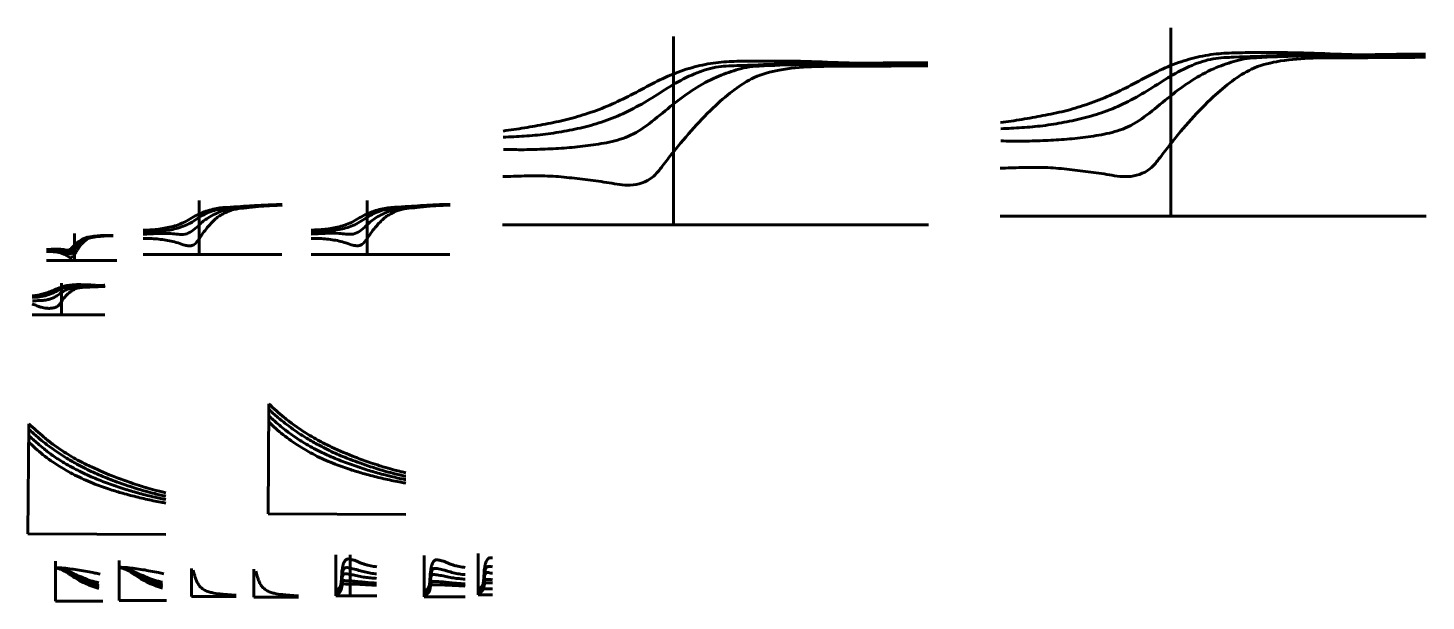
# Model space of a CAD drawing. Header units: millimetres. Extents: x 31085 to 182632, y 10507 to 87776.
# Drawn here: x 148475 to 151545, y 68136 to 69396 of the extents above; entities that cross this region are included whole.
import ezdxf

# ---------------------------------------------------------------- set-up
doc = ezdxf.new("R2010")
doc.units = ezdxf.units.MM
doc.layers.add('_basic (Основной)', color=4, linetype='Continuous', lineweight=60)

msp = doc.modelspace()

# ---------------------------------------------------------------- linework, layer by layer
at = {"layer": '_basic (Основной)', "color": 5, "transparency": 33554687}
for p, q in [((149892.268, 69377.634), (149892.268, 68963.548)), ((150984.909, 69396.241), (150984.909, 68982.154)), ((148850.274, 69016.606), (148850.274, 68897.923)), ((149219.199, 69016.842), (149219.199, 68898.16)), ((150609.548, 68982.154), (151545.175, 68982.154)), ((148577.057, 68944.54), (148577.057, 68885.367)), ((149516.907, 68963.548), (150452.534, 68963.548)), ((148514.952, 68885.367), (148669.521, 68885.367)), ((148727.613, 68897.923), (149032.266, 68897.923)), ((149096.539, 68898.16), (149401.192, 68898.16)), ((148548.041, 68835.588), (148548.041, 68765.734)), ((148484.054, 68765.734), (148643.649, 68765.734)), ((149001.942, 68328.322), (149003.517, 68569.788)), ((148474.529, 68284.57), (148476.104, 68526.036)), ((149001.942, 68328.322), (149304.46, 68326.578)), ((148474.529, 68284.57), (148777.047, 68282.826)), ((149150.458, 68147.721), (149150.458, 68238.184)), ((149181.845, 68238.449), (149181.845, 68147.721)), ((149344.887, 68146.065), (149344.887, 68236.528)), ((149463.075, 68150.377), (149463.075, 68240.84)), ((148535.2, 68136.481), (148535.2, 68224.408)), ((148674.864, 68137.556), (148674.864, 68225.483)), ((148833.541, 68146.333), (148833.541, 68207.991)), ((148970.796, 68144.826), (148970.796, 68206.484)), ((148833.541, 68146.333), (148931.81, 68146.333)), ((148970.796, 68144.826), (149069.066, 68144.826)), ((149150.458, 68147.721), (149240.413, 68147.721)), ((149344.887, 68146.065), (149434.841, 68146.065)), ((149463.075, 68163.054), (149494.462, 68163.054)), ((149463.075, 68150.377), (149494.462, 68150.377)), ((148535.2, 68136.481), (148638.819, 68136.481)), ((148674.864, 68137.556), (148778.483, 68137.556))]:
    msp.add_line(p, q, dxfattribs=at)
at = {"layer": '_basic (Основной)', "transparency": 33554687}
for points in [[(150610.818, 69188.257), (150657.738, 69195.148), (150703.657, 69203.596), (150750.799, 69213.488), (150797.844, 69227.404), (150844.888, 69245.198), (150890.818, 69267.104), (150938.071, 69292.001), (150983.891, 69313.466), (151031.055, 69329.044), (151078.318, 69338.385), (151124.236, 69341.497), (151171.51, 69342.063), (151264.271, 69341.627), (151358.479, 69338.292), (151403.859, 69337.18), (151451.334, 69337.958), (151497.365, 69338.292), (151543.728, 69338.514)], [(149518.177, 69169.651), (149565.097, 69176.542), (149611.016, 69184.989), (149658.158, 69194.881), (149705.202, 69208.798), (149752.247, 69226.592), (149798.176, 69248.497), (149845.43, 69273.394), (149891.25, 69294.859), (149938.413, 69310.438), (149985.676, 69319.779), (150031.595, 69322.891), (150078.869, 69323.456), (150171.63, 69323.02), (150265.838, 69319.685), (150311.218, 69318.573), (150358.693, 69319.352), (150404.723, 69319.685), (150451.087, 69319.907)], [(148515.053, 68909.14), (148522.622, 68909.589), (148530.395, 68909.936), (148538.045, 68909.923), (148545.935, 68909.641), (148553.657, 68908.871), (148561.383, 68907.73), (148569.17, 68911.128), (148576.677, 68918.988), (148584.616, 68925.741), (148592.508, 68930.836), (148599.824, 68934.311), (148607.54, 68936.547), (148622.995, 68938.788), (148638.696, 68939.85), (148661.722, 68940.154)], [(149304.805, 68418.229), (149293.97, 68420.846), (149280.451, 68424.225), (149260.626, 68429.697), (149246.909, 68434.004), (149227.121, 68440.566), (149193.886, 68452.59), (149141.354, 68475.093), (149115.563, 68487.857), (149097.664, 68497.919), (149081.795, 68507.726), (149056.442, 68525.076), (149037.081, 68540.283), (149003.517, 68569.788)], [(148777.392, 68374.477), (148766.557, 68377.094), (148753.038, 68380.473), (148733.213, 68385.945), (148719.496, 68390.252), (148699.708, 68396.814), (148666.473, 68408.838), (148613.941, 68431.341), (148588.15, 68444.105), (148570.251, 68454.167), (148554.382, 68463.974), (148529.029, 68481.324), (148509.668, 68496.531), (148476.104, 68526.036)], [(148632.94, 68195.587), (148621.55, 68198.034), (148604.264, 68201.39), (148587.017, 68204.404), (148569.769, 68206.921), (148552.475, 68208.848), (148535.2, 68209.99)], [(148772.603, 68196.663), (148761.214, 68199.11), (148743.928, 68202.465), (148726.681, 68205.48), (148709.432, 68207.997), (148692.138, 68209.924), (148674.864, 68211.066)], [(148837.718, 68204.046), (148840.681, 68192.564), (148843.229, 68184.865), (148846.595, 68177.153), (148851.638, 68169.428), (148860.357, 68161.819), (148869.273, 68157.634), (148878.204, 68155.109), (148896.06, 68152.132), (148905.033, 68151.235), (148913.96, 68150.43), (148922.875, 68149.793), (148931.81, 68149.155)], [(148974.974, 68202.538), (148977.936, 68191.056), (148980.485, 68183.357), (148983.85, 68175.645), (148988.894, 68167.921), (148997.612, 68160.311), (149006.529, 68156.127), (149015.46, 68153.601), (149033.315, 68150.624), (149042.289, 68149.727), (149051.215, 68148.922), (149060.13, 68148.285), (149069.065, 68147.647)], [(149150.436, 68160.389), (149152.361, 68161.15), (149155.734, 68162.693), (149158.187, 68164.976), (149160.048, 68167.767), (149162.176, 68175.95), (149163.296, 68189.619), (149164.726, 68205.468), (149165.982, 68212.455), (149167.671, 68218.907), (149169.49, 68223.064), (149172.739, 68227.264), (149175.684, 68228.779), (149180.406, 68228.779), (149188.419, 68226.831), (149194.881, 68225.048), (149201.253, 68222.192), (149207.837, 68219.378), (149214.637, 68217.083), (149221.091, 68215.307), (149227.329, 68213.835), (149233.783, 68212.709), (149240.496, 68211.887)], [(149344.865, 68158.732), (149346.789, 68159.494), (149350.162, 68161.037), (149352.615, 68163.32), (149354.476, 68166.11), (149356.605, 68174.294), (149357.725, 68187.963), (149359.154, 68203.811), (149360.41, 68210.799), (149362.099, 68217.25), (149363.919, 68221.407), (149367.167, 68225.607), (149370.113, 68227.123), (149374.834, 68227.123), (149382.847, 68225.174), (149389.31, 68223.392), (149395.681, 68220.536), (149402.265, 68217.721), (149409.066, 68215.426), (149415.52, 68213.651), (149421.757, 68212.179), (149428.211, 68211.053), (149434.925, 68210.23)]]:
    msp.add_spline(points, degree=3, dxfattribs=at)
at = {"layer": '_basic (Основной)', "color": 2, "transparency": 33554687}
for points in [[(150611.188, 69174.571), (150657.367, 69177.067), (150703.547, 69181.344), (150750.619, 69188.831), (150797.443, 69199.17), (150844.296, 69214.002), (150891.155, 69234.774), (150938.494, 69261.561), (150983.618, 69289.822), (151031.181, 69313.931), (151077.988, 69328.349), (151123.988, 69332.032), (151217.586, 69335.5), (151264.256, 69336.84), (151310.947, 69336.617), (151358.51, 69335.613), (151403.98, 69334.721), (151497.096, 69334.945), (151543.781, 69335.389)], [(149518.547, 69155.965), (149564.726, 69158.46), (149610.906, 69162.738), (149657.978, 69170.224), (149704.802, 69180.563), (149751.655, 69195.395), (149798.514, 69216.168), (149845.853, 69242.955), (149890.977, 69271.216), (149938.54, 69295.324), (149985.347, 69309.742), (150031.347, 69313.426), (150124.945, 69316.894), (150171.615, 69318.233), (150218.306, 69318.011), (150265.869, 69317.006), (150311.339, 69316.115), (150404.455, 69316.338), (150451.14, 69316.783)], [(148727.703, 68949.441), (148742.743, 68948.956), (148758.156, 68949.404), (148788.87, 68952.687), (148803.847, 68956.427), (148819.447, 68961.799), (148834.825, 68969.599), (148849.417, 68979.112), (148865.436, 68987.816), (148880.513, 68994.009), (148895.973, 68997.708), (148926.208, 69001.215), (148956.967, 69003.009), (148987.279, 69005.508), (149002.177, 69006.405), (149017.292, 69006.852), (149032.556, 69007.076)], [(149096.629, 68949.678), (149111.669, 68949.193), (149127.082, 68949.64), (149157.796, 68952.923), (149172.773, 68956.663), (149188.372, 68962.036), (149203.751, 68969.835), (149218.342, 68979.349), (149234.362, 68988.053), (149249.439, 68994.246), (149264.899, 68997.944), (149295.134, 69001.452), (149325.893, 69003.245), (149356.205, 69005.745), (149371.103, 69006.641), (149386.218, 69007.089), (149401.481, 69007.313)], [(148515.123, 68908.217), (148522.586, 68908.466), (148530.369, 68908.508), (148538.043, 68908.295), (148545.904, 68907.628), (148553.616, 68906.29), (148561.365, 68904.76), (148565.752, 68905.12), (148569.086, 68906.949), (148576.737, 68915.24), (148584.628, 68922.836), (148593.517, 68929.355), (148598.541, 68932.047), (148604.524, 68934.647), (148615.373, 68937.178), (148623.028, 68938.373), (148638.736, 68939.612), (148661.743, 68939.986)], [(148483.986, 68804.149), (148491.885, 68804.241), (148499.891, 68805.26), (148507.977, 68806.792), (148515.934, 68808.848), (148524.144, 68811.593), (148532, 68814.912), (148540.151, 68819.088), (148547.988, 68823.387), (148556.083, 68826.51), (148564.247, 68828.614), (148572.377, 68830.03), (148580.178, 68830.556), (148588.946, 68830.938), (148597.346, 68830.666), (148612.102, 68830.268), (148627.856, 68829.398), (148643.567, 68829.633)], [(149304.784, 68410.692), (149293.731, 68413.133), (149280.596, 68416.336), (149260.504, 68421.479), (149227.14, 68431.834), (149203.141, 68439.953), (149183.021, 68447.504), (149149.264, 68461.381), (149115.497, 68478.075), (149090.698, 68492.012), (149056.32, 68514.579), (149023.328, 68540.185), (149003.44, 68558.061)], [(148777.371, 68366.94), (148766.317, 68369.381), (148753.183, 68372.584), (148733.09, 68377.727), (148699.727, 68388.082), (148675.728, 68396.201), (148655.608, 68403.752), (148621.851, 68417.629), (148588.084, 68434.323), (148563.285, 68448.259), (148528.907, 68470.827), (148495.915, 68496.433), (148476.027, 68514.309)], [(148630.479, 68176.789), (148621.558, 68178.83), (148604.254, 68184.221), (148587.013, 68191.241), (148578.66, 68195.103), (148569.781, 68199.314), (148552.477, 68206.789), (148545.654, 68208.745), (148535.2, 68209.99)], [(148770.143, 68177.864), (148761.222, 68179.906), (148743.918, 68185.297), (148726.677, 68192.317), (148718.324, 68196.178), (148709.445, 68200.389), (148692.141, 68207.865), (148685.318, 68209.82), (148674.864, 68211.066)], [(149240.314, 68196.538), (149233.708, 68196.879), (149227.152, 68197.767), (149214.333, 68200.412), (149201.339, 68203.982), (149194.836, 68205.996), (149188.349, 68207.514), (149181.927, 68208.781), (149175.663, 68209.942), (149172.488, 68209.839), (149169.5, 68208.423), (149165.552, 68199.292), (149164.492, 68192.016), (149163.836, 68185.026), (149163.381, 68179.651), (149162.685, 68174.13), (149161.169, 68167.679), (149158.632, 68163.238), (149155.986, 68161.032), (149150.514, 68159.226)], [(149434.742, 68194.882), (149428.136, 68195.223), (149421.581, 68196.11), (149408.762, 68198.755), (149395.768, 68202.326), (149389.264, 68204.339), (149382.778, 68205.858), (149376.356, 68207.125), (149370.091, 68208.285), (149366.916, 68208.183), (149363.929, 68206.767), (149359.98, 68197.636), (149358.921, 68190.359), (149358.264, 68183.369), (149357.81, 68177.995), (149357.114, 68172.474), (149355.598, 68166.023), (149353.06, 68161.581), (149350.415, 68159.376), (149344.942, 68157.57)]]:
    msp.add_spline(points, degree=3, dxfattribs=at)
at = {"layer": '_basic (Основной)', "color": 1, "transparency": 33554687}
for points in [[(150611.433, 69147.986), (150656.894, 69147.234), (150703.296, 69148.678), (150750.421, 69151.205), (150797.004, 69156.259), (150843.968, 69163.858), (150890.551, 69178.839), (150937.512, 69209.187), (150983.734, 69246.549), (151030.709, 69280.534), (151079.098, 69306.705), (151122.792, 69322.409), (151145.361, 69328.184), (151172.987, 69330.892), (151264.604, 69334.343), (151543.427, 69333.488)], [(149518.792, 69129.379), (149564.253, 69128.628), (149610.655, 69130.072), (149657.78, 69132.599), (149704.363, 69137.652), (149751.327, 69145.251), (149797.91, 69160.232), (149844.871, 69190.58), (149891.093, 69227.943), (149938.068, 69261.927), (149986.457, 69288.099), (150030.151, 69303.802), (150052.72, 69309.578), (150080.345, 69312.285), (150171.962, 69315.736), (150450.786, 69314.882)], [(148727.913, 68942.729), (148758.2, 68944.311), (148788.592, 68944.239), (148804.109, 68942.867), (148819.541, 68943.018), (148834.376, 68949.449), (148849.013, 68961.473), (148857.259, 68969.526), (148867.131, 68976.937), (148881.284, 68985.23), (148895.814, 68991.739), (148910.868, 68996.881), (148923.462, 68999.566), (148948.514, 69001.803), (148964.349, 69003.158), (148987.326, 69005.072), (149017.395, 69006.557), (149032.558, 69006.779)], [(149096.839, 68942.965), (149127.126, 68944.547), (149157.517, 68944.475), (149173.035, 68943.103), (149188.467, 68943.254), (149203.302, 68949.686), (149217.939, 68961.709), (149226.185, 68969.763), (149236.056, 68977.173), (149250.21, 68985.466), (149264.74, 68991.976), (149279.794, 68997.118), (149292.388, 68999.802), (149317.439, 69002.039), (149333.275, 69003.395), (149356.251, 69005.308), (149386.32, 69006.793), (149401.483, 69007.016)], [(148515.039, 68907.097), (148530.336, 68906.704), (148538.043, 68906.017), (148545.915, 68904.937), (148553.554, 68903.013), (148561.315, 68900.418), (148565.23, 68899.337), (148569.159, 68900.418), (148572.978, 68904.839), (148576.234, 68909.244), (148584.487, 68919.192), (148590.173, 68924.557), (148592.615, 68926.521), (148599.747, 68931.379), (148604.939, 68933.75), (148612.24, 68936.012), (148622.764, 68937.654), (148630.868, 68938.511), (148640.873, 68939.199), (148649.073, 68939.508), (148661.731, 68939.718)], [(148484.142, 68796.625), (148491.917, 68796.742), (148499.866, 68796.829), (148507.961, 68797.295), (148515.998, 68798.546), (148524.122, 68801.05), (148532.421, 68804.252), (148540.137, 68808.793), (148548.178, 68814.473), (148556.099, 68819.393), (148564.14, 68823.008), (148572.293, 68825.86), (148580.086, 68827.65), (148588.175, 68828.834), (148594.588, 68829.253), (148603.995, 68829.526), (148612.194, 68829.235), (148619.937, 68829.071), (148628.03, 68828.852), (148635.773, 68828.798), (148643.916, 68829.053)], [(149304.694, 68403.366), (149293.745, 68405.432), (149280.474, 68408.498), (149246.853, 68416.807), (149216.575, 68425.69), (149182.843, 68437.176), (149149.073, 68450.022), (149115.471, 68465.428), (149081.721, 68483.752), (149056.323, 68500.264), (149037.218, 68514.605), (149023.266, 68526.378), (149003.348, 68543.948)], [(148777.281, 68359.614), (148766.332, 68361.68), (148753.061, 68364.746), (148719.44, 68373.055), (148689.162, 68381.938), (148655.43, 68393.424), (148621.66, 68406.27), (148588.058, 68421.676), (148554.308, 68440), (148528.91, 68456.512), (148509.805, 68470.853), (148495.853, 68482.626), (148475.935, 68500.196)], [(148630.299, 68170.533), (148621.568, 68172.846), (148604.261, 68178.923), (148587.021, 68186.882), (148575.74, 68193.108), (148569.768, 68196.618), (148561.456, 68201.152), (148556.223, 68203.687), (148551.375, 68205.733), (148544.117, 68208.051), (148535.2, 68209.99)], [(148769.962, 68171.609), (148761.232, 68173.922), (148743.924, 68179.998), (148726.684, 68187.958), (148715.404, 68194.183), (148709.432, 68197.693), (148701.12, 68202.227), (148695.887, 68204.763), (148691.039, 68206.809), (148683.781, 68209.126), (148674.864, 68211.066)], [(149240.254, 68186.429), (149233.803, 68186.808), (149227.265, 68187.383), (149220.821, 68188.077), (149214.403, 68188.858), (149207.854, 68189.855), (149201.367, 68191.232), (149194.906, 68192.825), (149182.022, 68194.951), (149175.697, 68196.025), (149171.686, 68196.513), (149169.268, 68196.328), (149167.228, 68195.081), (149165.775, 68192.783), (149164.43, 68186.385), (149163.887, 68179.857), (149163.171, 68173.382), (149161.739, 68166.884), (149159.635, 68162.516), (149156.773, 68159.882), (149150.667, 68157.527)], [(149434.683, 68184.772), (149428.232, 68185.152), (149421.694, 68185.726), (149415.25, 68186.421), (149408.831, 68187.201), (149402.283, 68188.198), (149395.796, 68189.576), (149389.334, 68191.169), (149376.45, 68193.295), (149370.126, 68194.368), (149366.114, 68194.856), (149363.696, 68194.672), (149361.656, 68193.424), (149360.203, 68191.127), (149358.858, 68184.729), (149358.316, 68178.2), (149357.6, 68171.726), (149356.167, 68165.228), (149354.064, 68160.86), (149351.202, 68158.226), (149345.095, 68155.871)]]:
    msp.add_spline(points, degree=3, dxfattribs=at)
at = {"layer": '_basic (Основной)', "color": 3, "transparency": 33554687}
for points in [[(149517.53, 69069.351), (149564.206, 69070.803), (149609.792, 69070.985), (149657.557, 69067.717), (149704.299, 69062.087), (149751.338, 69055.732), (149797.287, 69050.83), (149846.142, 69068.078), (149868.484, 69093.152), (149890.823, 69122.02), (149936.954, 69176.668), (149985.098, 69226.081), (150026.891, 69260.983), (150069.39, 69287.127), (150124.238, 69303.467), (150267.241, 69312.025), (150451.116, 69313.214)], [(150610.172, 69087.957), (150656.847, 69089.41), (150702.433, 69089.591), (150750.198, 69086.323), (150796.94, 69080.693), (150843.979, 69074.339), (150889.928, 69069.437), (150938.783, 69086.685), (150961.125, 69111.759), (150983.464, 69140.626), (151029.595, 69195.275), (151077.739, 69244.688), (151119.532, 69279.589), (151162.031, 69305.733), (151216.879, 69322.074), (151359.882, 69330.632), (151543.757, 69331.821)], [(148727.887, 68933.379), (148742.68, 68933.212), (148758.12, 68932.355), (148773.627, 68930.477), (148804.101, 68923.532), (148819.281, 68918.513), (148827.439, 68917.3), (148834.717, 68917.942), (148848.732, 68930.093), (148858.84, 68945.048), (148868.195, 68957.278), (148876.526, 68966.748), (148884.135, 68974.317), (148893.351, 68982.051), (148902.482, 68987.185), (148915.607, 68993.841), (148937.336, 68999.095), (148959.976, 69001.494), (148988.06, 69004.425), (149020.83, 69006.179), (149032.558, 69006.779)], [(149096.813, 68933.615), (149111.606, 68933.449), (149127.046, 68932.591), (149142.553, 68930.713), (149173.026, 68923.768), (149188.207, 68918.749), (149196.365, 68917.537), (149203.643, 68918.179), (149217.658, 68930.329), (149227.766, 68945.284), (149237.12, 68957.515), (149245.452, 68966.985), (149253.061, 68974.553), (149262.276, 68982.287), (149271.408, 68987.422), (149284.533, 68994.077), (149306.261, 68999.331), (149328.902, 69001.73), (149356.986, 69004.662), (149389.755, 69006.415), (149401.483, 69007.016)], [(148515.064, 68904.714), (148522.612, 68904.785), (148530.342, 68904.461), (148538.034, 68903.574), (148545.863, 68901.997), (148553.589, 68899.209), (148561.31, 68894.753), (148565.683, 68891.792), (148568.207, 68891.101), (148572.001, 68892.906), (148575.981, 68897.435), (148580.128, 68903.639), (148584.769, 68910.847), (148590.919, 68919.225), (148595.35, 68924.32), (148599.708, 68928.411), (148604.744, 68931.908), (148609.148, 68933.997), (148615.212, 68935.52), (148632.751, 68937.981), (148649.07, 68939.111), (148661.772, 68939.449)], [(148484.032, 68789.486), (148486.978, 68788.411), (148496.38, 68784.717), (148503.63, 68782.239), (148509.415, 68780.857), (148515.901, 68780.07), (148523.905, 68779.99), (148531.98, 68781.268), (148540.02, 68784.807), (148544.233, 68789.054), (148548.104, 68794.408), (148556.098, 68805.337), (148564.21, 68813.468), (148569.16, 68817.412), (148576.199, 68821.583), (148585.14, 68824.621), (148596.13, 68826.142), (148609.745, 68826.726), (148627.923, 68827.515), (148643.612, 68828.1)], [(149304.681, 68395.741), (149293.661, 68397.628), (149260.361, 68404.492), (149226.985, 68412.599), (149209.992, 68417.232), (149182.758, 68425.406), (149149.04, 68437.525), (149110.066, 68454.591), (149070.749, 68476.703), (149034.897, 68501.973), (149003.258, 68530.177)], [(148777.267, 68351.989), (148766.248, 68353.876), (148732.948, 68360.74), (148699.572, 68368.847), (148682.579, 68373.48), (148655.345, 68381.654), (148621.627, 68393.773), (148582.653, 68410.839), (148543.336, 68432.951), (148507.484, 68458.221), (148475.845, 68486.425)], [(148630.428, 68168.313), (148621.561, 68170.91), (148604.257, 68177.221), (148587.012, 68185.248), (148569.855, 68195.243), (148561.822, 68199.981), (148556.355, 68202.805), (148550.314, 68205.497), (148535.2, 68209.99)], [(148770.092, 68169.388), (148761.225, 68171.986), (148743.921, 68178.296), (148726.676, 68186.324), (148709.519, 68196.318), (148701.485, 68201.057), (148696.019, 68203.881), (148689.978, 68206.572), (148674.864, 68211.066)], [(149240.352, 68175.917), (149233.815, 68176.229), (149227.277, 68176.699), (149220.896, 68177.133), (149214.498, 68177.794), (149201.434, 68179.082), (149195.018, 68179.742), (149188.409, 68180.35), (149175.721, 68181.057), (149169.42, 68181.427), (149167.908, 68181.525), (149166.689, 68181.155), (149165.514, 68179.883), (149163.969, 68173.399), (149162.923, 68166.902), (149161.464, 68162.821), (149160.43, 68160.603), (149158.657, 68158.263), (149154.751, 68155.903), (149152.152, 68155.098), (149150.553, 68154.891)], [(149434.781, 68174.26), (149428.243, 68174.573), (149421.705, 68175.042), (149415.325, 68175.477), (149408.926, 68176.137), (149395.863, 68177.425), (149389.447, 68178.086), (149382.838, 68178.694), (149370.149, 68179.401), (149363.848, 68179.771), (149362.336, 68179.869), (149361.118, 68179.499), (149359.943, 68178.227), (149358.397, 68171.742), (149357.352, 68165.245), (149355.892, 68161.165), (149354.859, 68158.946), (149353.086, 68156.606), (149349.18, 68154.246), (149346.58, 68153.442), (149344.981, 68153.235)]]:
    msp.add_spline(points, degree=3, dxfattribs=at)
at = {"layer": '_basic (Основной)', "color": 4, "transparency": 33554687}
for points in [[(148727.817, 68951.653), (148742.881, 68952.247), (148758.24, 68953.434), (148773.601, 68955.807), (148788.775, 68958.923), (148819.546, 68970.359), (148834.758, 68979.112), (148849.454, 68986.646), (148865.259, 68993.285), (148880.924, 68997.554), (148895.876, 69000.484), (148911.098, 69001.82), (148941.653, 69003.711), (148967.747, 69005.428), (148987.175, 69006.499), (149017.339, 69007.76), (149032.587, 69007.797)], [(149096.743, 68951.89), (149111.806, 68952.483), (149127.166, 68953.67), (149142.526, 68956.044), (149157.701, 68959.159), (149188.472, 68970.595), (149203.683, 68979.348), (149218.38, 68986.883), (149234.185, 68993.522), (149249.85, 68997.79), (149264.802, 69000.72), (149280.024, 69002.057), (149310.578, 69003.948), (149336.673, 69005.664), (149356.101, 69006.736), (149386.264, 69007.997), (149401.513, 69008.034)], [(148483.99, 68807.139), (148491.97, 68808.057), (148499.922, 68809.578), (148507.989, 68811.615), (148515.998, 68814.026), (148524.04, 68816.956), (148531.963, 68820.227), (148540.002, 68823.614), (148548.04, 68826.598), (148556.145, 68829.016), (148564.327, 68830.364), (148572.336, 68831.369), (148580.121, 68831.915), (148588.13, 68832.001), (148596.082, 68831.742), (148603.92, 68831.627), (148612.004, 68831.255), (148619.914, 68830.629), (148627.794, 68830.325), (148635.79, 68830.326), (148643.714, 68830.663)]]:
    msp.add_spline(points, degree=3, dxfattribs=at)
at = {"layer": '_basic (Основной)', "transparency": 33554687}
msp.add_open_spline([(149463.053, 68163.045), (149463.692, 68163.301), (149465.476, 68164.015), (149468.391, 68165.062), (149470.89, 68167.571), (149473.754, 68171.783), (149475.22, 68180.41), (149475.938, 68192.972), (149476.726, 68205.251), (149478.517, 68214.975), (149479.902, 68220.948), (149482.087, 68226), (149484.599, 68229.748), (149488.679, 68231.929), (149491.946, 68231.65), (149493.986, 68231.266), (149494.462, 68231.167)], degree=3, knots=[0, 0, 0, 0, 2.06964206, 5.77886644, 9.13012014, 12.4841151, 20.93986691, 34.65481729, 50.56727971, 57.66666602, 64.33598012, 68.87343806, 74.18340329, 77.4959287, 82.21725048, 83.66706457, 83.66706457, 83.66706457, 83.66706457], dxfattribs=at)
at = {"layer": '_basic (Основной)', "color": 6, "transparency": 33554687}
for points in [[(148630.275, 68165.963), (148621.554, 68168.761), (148604.265, 68175.056), (148587.022, 68183.401), (148569.762, 68194.234), (148558.256, 68201.127), (148548.706, 68205.721), (148535.2, 68209.99)], [(148769.938, 68167.039), (148761.217, 68169.836), (148743.929, 68176.132), (148726.685, 68184.476), (148709.426, 68195.31), (148697.919, 68202.203), (148688.37, 68206.797), (148674.864, 68211.066)], [(149240.261, 68171.13), (149233.876, 68171.545), (149220.898, 68172.189), (149203.844, 68173.16), (149188.483, 68173.629), (149175.765, 68173.869), (149169.354, 68174.11), (149166.788, 68174.022), (149165.369, 68172.887), (149164.474, 68170.748), (149163.644, 68166.905), (149161.907, 68160.485), (149160.008, 68156.906), (149157.038, 68154.153), (149153.938, 68152.756), (149152.105, 68152.32), (149150.358, 68152.189)], [(149434.69, 68169.474), (149428.305, 68169.888), (149415.327, 68170.532), (149398.272, 68171.504), (149382.912, 68171.973), (149370.193, 68172.213), (149363.782, 68172.453), (149361.217, 68172.366), (149359.797, 68171.23), (149358.902, 68169.092), (149358.073, 68165.248), (149356.336, 68158.828), (149354.437, 68155.249), (149351.467, 68152.496), (149348.367, 68151.1), (149346.533, 68150.663), (149344.787, 68150.532)]]:
    msp.add_spline(points, degree=3, dxfattribs=at)
at = {"layer": '_basic (Основной)', "color": 7, "transparency": 33554687}
for points in [[(148630.477, 68164.103), (148621.565, 68166.916), (148604.268, 68173.543), (148587.028, 68181.859), (148569.771, 68192.967), (148564.512, 68196.539), (148560.738, 68198.95), (148556.365, 68201.567), (148550.657, 68204.51), (148545.988, 68206.492), (148535.2, 68209.99)], [(148770.14, 68165.179), (148761.229, 68167.991), (148743.932, 68174.619), (148726.692, 68182.935), (148709.434, 68194.043), (148704.176, 68197.615), (148700.402, 68200.026), (148696.029, 68202.642), (148690.321, 68205.586), (148685.652, 68207.568), (148674.864, 68211.066)]]:
    msp.add_spline(points, degree=3, dxfattribs=at)
at = {"layer": '_basic (Основной)', "color": 2, "transparency": 33554687}
msp.add_open_spline([(149494.462, 68211.455), (149492.413, 68211.895), (149489.346, 68212.654), (149485.029, 68212.743), (149479.811, 68210.253), (149478.188, 68202.624), (149477.061, 68194.833), (149476.483, 68188.215), (149476.039, 68182.247), (149475.309, 68176.433), (149474.245, 68170.728), (149471.826, 68166.152), (149468.089, 68162.986), (149465.04, 68162.307), (149463.131, 68161.882)], degree=3, knots=[59.89491748, 59.89491748, 59.89491748, 59.89491748, 66.18146503, 69.35818749, 72.66429271, 82.61224168, 89.96552388, 96.98642387, 102.38042761, 107.9445653, 114.57151142, 119.68690131, 123.13118089, 128.89399317, 128.89399317, 128.89399317, 128.89399317], dxfattribs=at)
at = {"layer": '_basic (Основной)', "color": 1, "transparency": 33554687}
msp.add_open_spline([(149494.462, 68197.636), (149492.408, 68197.971), (149489.034, 68198.592), (149484.867, 68199.213), (149481.843, 68199.214), (149479.602, 68197.798), (149477.654, 68194.334), (149476.981, 68189.02), (149476.542, 68182.529), (149475.882, 68175.975), (149474.73, 68170.079), (149472.711, 68165.25), (149468.817, 68161.722), (149465.417, 68160.776), (149463.284, 68160.183)], degree=3, knots=[59.1205403, 59.1205403, 59.1205403, 59.1205403, 65.35628254, 69.39747295, 71.82212497, 74.21359641, 76.93210186, 83.46983585, 90.02056367, 96.53492967, 103.18890421, 108.0368913, 111.92647316, 118.47118826, 118.47118826, 118.47118826, 118.47118826], dxfattribs=at)
at = {"layer": '_basic (Основной)', "color": 6, "transparency": 33554687}
msp.add_open_spline([(149494.462, 68176.434), (149492.424, 68176.475), (149488.26, 68176.543), (149483.335, 68176.544), (149479.556, 68177.066), (149477.709, 68175.497), (149476.892, 68172.883), (149476.121, 68168.675), (149475.023, 68163.892), (149472.833, 68159.421), (149469.948, 68156.737), (149467.057, 68155.506), (149464.774, 68154.919), (149463.56, 68154.869), (149462.975, 68154.845)], degree=3, knots=[58.45921576, 58.45921576, 58.45921576, 58.45921576, 64.56311943, 70.9788357, 73.54535146, 75.3633949, 77.6817333, 81.6136881, 88.26438818, 92.31596252, 96.36556508, 99.76536155, 101.65045509, 103.4018838, 103.4018838, 103.4018838, 103.4018838], dxfattribs=at)
at = {"layer": '_basic (Основной)', "color": 3, "transparency": 33554687}
msp.add_open_spline([(149494.462, 68183.451), (149492.421, 68183.562), (149488.277, 68183.74), (149483.627, 68183.829), (149480.609, 68184.287), (149479.087, 68183.867), (149476.996, 68181.207), (149476.639, 68176.032), (149475.952, 68170.233), (149474.339, 68166.048), (149473.06, 68163.075), (149471.067, 68160.339), (149467.966, 68158.704), (149465.147, 68157.747), (149463.706, 68157.602), (149463.17, 68157.548)], degree=3, knots=[58.72020842, 58.72020842, 58.72020842, 58.72020842, 64.84933904, 71.16118954, 72.67614804, 73.94972495, 75.68135064, 82.34713488, 88.92806249, 93.26156966, 95.70897676, 98.64502198, 103.20810551, 105.92963045, 107.54207067, 107.54207067, 107.54207067, 107.54207067], dxfattribs=at)

doc.saveas('drawing.dxf')
